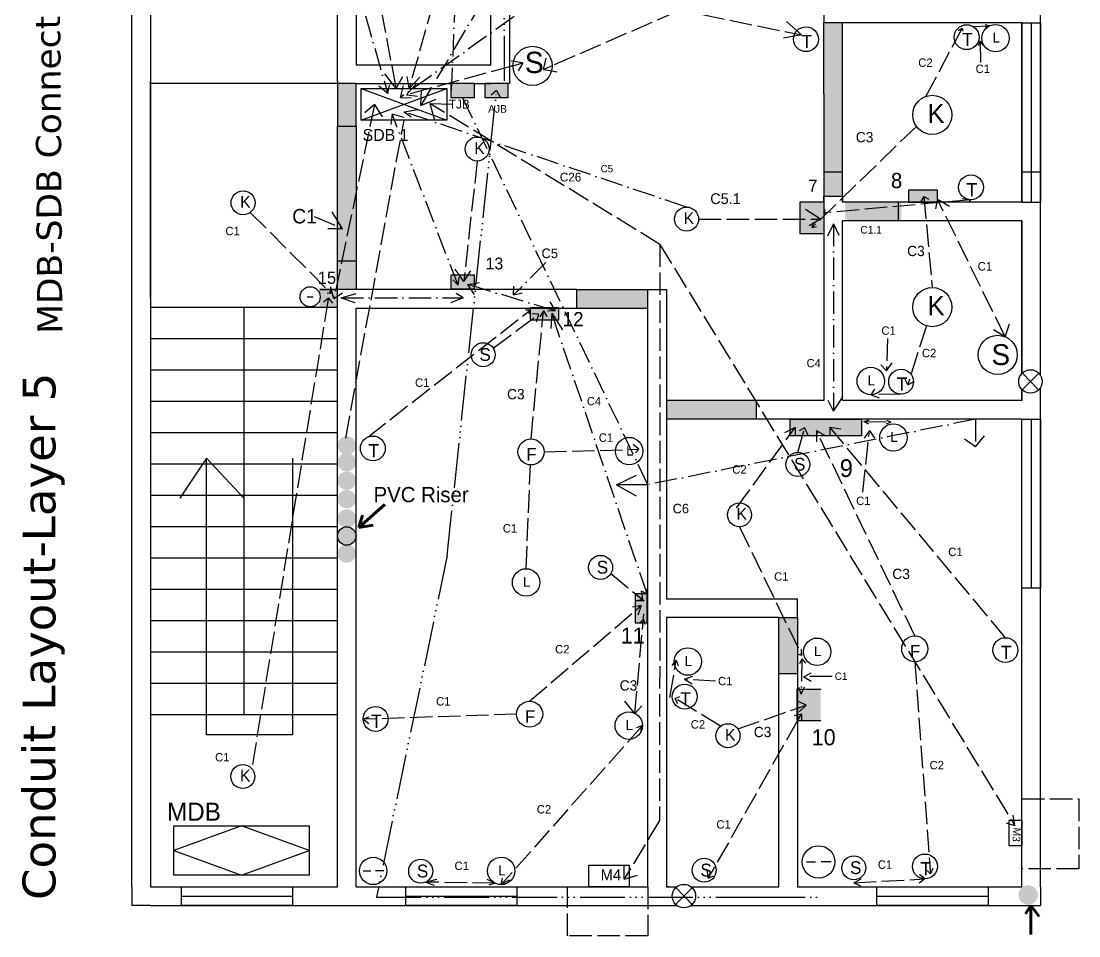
# Model space of a CAD drawing. Header units: inches. Extents: x -325 to 1342, y -1597 to 4114.
# Drawn here: x -325 to 241, y -989 to -499 of the extents above; entities that cross this region are included whole.
import ezdxf

# ---------------------------------------------------------------- set-up
doc = ezdxf.new("R2010")
doc.units = ezdxf.units.IN
doc.header["$MEASUREMENT"] = 0
for name, pattern in [('ACAD_ISO02W100', [15, 12, -3]), ('ACAD_ISO06W100', [36, 24, -3, 0, -3, 0, -3, 0, -3]), ('ACAD_ISO10W100', [18, 12, -3, 0, -3])]:
    doc.linetypes.add(name, pattern=pattern)

msp = doc.modelspace()

# ---------------------------------------------------------------- hatches: boundary and pattern name
for color, points in [(3, [(114.53, -500.27), (104.53, -500.27), (104.53, -538.34), (104.53, -592.94), (114.53, -592.94)]), (3, [(-145.47, -532.78), (-155.47, -532.78), (-155.47, -555.55), (-145.47, -555.55)]), (78, [(-82.34, -532.78), (-94.6, -532.78), (-94.6, -540.33), (-82.34, -540.33)]), (4, [(-64.28, -532.78), (-73.47, -532.78), (-76.53, -532.78), (-76.53, -540.33), (-64.28, -540.33)]), (3, [(-145.47, -555.55), (-155.47, -555.55), (-155.47, -642.84), (-145.47, -642.84)]), (8, [(104.53, -596.27), (91.74, -596.27), (91.74, -612.99), (104.53, -612.99)]), (3, [(146.09, -596.26), (116.09, -596.26), (116.09, -606.26), (146.09, -606.26)]), (256, [(-145.47, -627.53), (-155.47, -627.53), (-155.47, -642.84), (-145.47, -642.84)]), (256, [(-145.47, -627.53), (-155.47, -627.53), (-155.47, -642.84), (-145.47, -642.84)]), (256, [(-145.47, -627.53), (-155.47, -627.53), (-155.47, -642.84), (-145.47, -642.84)]), (3, [(-145.47, -627.53), (-155.47, -627.53), (-155.47, -642.84), (-145.47, -642.84)]), (8, [(-82.34, -635.03), (-94.6, -635.03), (-94.6, -642.76), (-82.34, -642.76)]), (8, [(-155.47, -642.84), (-164.9, -642.84), (-164.9, -652.27), (-155.47, -652.27)]), (3, [(10.53, -642.84), (-27.47, -642.84), (-27.47, -652.84), (10.53, -652.84)]), (3, [(68.53, -702.27), (20.53, -702.27), (20.53, -712.27), (68.53, -712.27)]), (251, [(124.71, -712.27), (86.53, -712.27), (86.53, -721.22), (124.71, -721.22)]), (3, [(90.53, -818.27), (80.53, -818.27), (80.53, -848.27), (90.53, -848.27)]), (8, [(102.98, -856.76), (90.18, -856.76), (90.18, -873.48), (102.98, -873.48)])]:
    msp.add_hatch(color=color).paths.add_polyline_path(points)
at = {"linetype": 'ACAD_ISO02W100', "lineweight": 25}
for color, points in [(56, [(-82.34, -532.6), (-94.6, -532.6), (-94.6, -540.33), (-82.34, -540.33)]), (143, [(-64.28, -532.6), (-76.53, -532.6), (-76.53, -540.33), (-64.28, -540.33)]), (153, [(-64.28, -532.6), (-76.53, -532.6), (-76.53, -540.33), (-64.28, -540.33)])]:
    msp.add_hatch(color=color, dxfattribs=at).paths.add_polyline_path(points)
at = {"linetype": 'ACAD_ISO02W100'}
for points in [[(165.38, -589.81), (149.95, -589.81), (149.95, -596.17), (165.38, -596.17)], [(-37.04, -652.82), (-52.47, -652.82), (-52.47, -659.18), (-37.04, -659.18)], [(10.09, -821.09), (10.09, -805.66), (3.73, -805.66), (3.73, -821.09)]]:
    msp.add_hatch(color=252, dxfattribs=at).paths.add_polyline_path(points)
at = {"lineweight": 30}
for points in [[(-145.54, -726.36, 1), (-155.41, -726.36, 1)], [(-145.54, -735.28, 1), (-155.41, -735.28, 1)], [(-145.54, -745.15, 1), (-155.41, -745.15, 1)], [(-145.54, -755.01, 1), (-155.41, -755.01, 1)], [(-145.54, -765.34, 1), (-155.41, -765.34, 1)], [(-145.54, -774.73, 1), (-155.41, -774.73, 1)], [(-145.54, -784.12, 1), (-155.41, -784.12, 1)]]:
    msp.add_hatch(color=6, dxfattribs=at).paths.add_polyline_path(points)
at = {"lineweight": 211}
msp.add_hatch(color=176, dxfattribs=at).paths.add_polyline_path([(208.7, -966.72, 1), (219.1, -966.72, 1)])

# ---------------------------------------------------------------- linework, layer by layer
at = {"color": 3, "linetype": 'ACAD_ISO02W100'}
for p, q in [((-48.02, -287.2), (-117.12, -535.36)), ((-146.2, -420.09), (-124.13, -535.36)), ((81.47, -470.11), (-40.66, -523.3)), ((-45.37, -525.28), (-43.91, -519.23)), ((-61.61, -523.3), (-118.61, -538.72)), ((-56.27, -521.63), (-62.54, -520.76)), ((-61.61, -523.3), (-56.27, -521.63)), ((-56.27, -521.63), (-58.76, -525.93)), ((-40.66, -523.3), (-45.37, -525.28)), ((-45.37, -525.28), (-37.96, -526.43)), ((-124.13, -535.36), (-130.17, -527.5)), ((-124.13, -535.36), (-120.5, -529.01)), ((-117.12, -535.36), (-118.28, -529.01)), ((-117.12, -535.36), (-111.34, -529.36)), ((-118.61, -538.72), (-113.2, -532.78)), ((-118.61, -538.72), (-112.68, -539.55)), ((16.98, -618.75), (-106.11, -543.36)), ((-106.11, -543.36), (-92.91, -543.87)), ((-106.11, -543.36), (-103.57, -552.38)), ((16.98, -618.75), (16.94, -769.34)), ((16.98, -618.75), (206.82, -929.66)), ((16.94, -769.34), (16.74, -926.86)), ((16.74, -926.86), (-2.14, -958.29)), ((206.82, -929.66), (205.95, -923.94)), ((206.82, -929.66), (202.29, -928.33)), ((-2.14, -958.29), (-2.14, -950.84)), ((-2.14, -958.29), (4.89, -956.02))]:
    msp.add_line(p, q, dxfattribs=at)
at = {"color": 57, "linetype": 'ACAD_ISO10W100', "lineweight": 30}
for p, q in [((-87.47, -361.62), (-94.6, -536.46)), ((10.53, -747.3), (-88.47, -540.33))]:
    msp.add_line(p, q, dxfattribs=at)
at = {"color": 1, "linetype": 'ACAD_ISO10W100'}
for p, q in [((86.49, -391.94), (-121.78, -540.18)), ((-155.47, -444.27), (-128.62, -538.08)), ((-59.51, -457.5), (-110.89, -544.48)), ((-128.62, -538.08), (-133.36, -534.12)), ((-128.62, -538.08), (-127.58, -533.69)), ((-121.78, -540.18), (-120.14, -533.83)), ((-110.89, -544.48), (-110.55, -536.54)), ((-121.78, -540.18), (-116.02, -540.46)), ((-110.89, -544.48), (-102.61, -541.11)), ((-119.88, -547.87), (-112.42, -546.64)), ((31.23, -598.83), (-119.88, -547.87)), ((-119.88, -547.87), (-115.97, -550.63)), ((-126.25, -548.99), (-126.9, -554.58)), ((-90.92, -640.67), (-126.25, -548.99)), ((-126.25, -548.99), (-120.04, -550.68)), ((109.86, -607.7), (106.61, -614.36)), ((109.86, -607.7), (109.86, -705.5)), ((109.86, -607.7), (112.58, -613.83)), ((-43.96, -628.46), (-61.26, -645.7)), ((-90.92, -640.67), (-93.83, -637.74)), ((-90.92, -640.67), (-90.36, -636.29)), ((-86.01, -640.18), (-79.44, -639.11)), ((-38.81, -654.27), (-86.01, -640.18)), ((-86.01, -640.18), (-82.42, -645.55)), ((-61.26, -645.7), (-61.13, -641.14)), ((-61.26, -645.7), (-56.68, -644.72)), ((-153.54, -647.33), (-145.54, -645.06)), ((-153.54, -647.33), (-88.32, -647.33)), ((-153.54, -647.33), (-146.25, -649.83)), ((-88.32, -647.33), (-94.77, -650.07)), ((-88.32, -647.33), (-92.03, -645.06)), ((-38.81, -654.27), (-41.81, -649.48)), ((-38.81, -654.27), (-43.13, -654.49)), ((-40.9, -655.63), (-41.43, -663.68)), ((10.12, -805.68), (-40.9, -655.63)), ((-40.9, -655.63), (-35.07, -664.55)), ((109.86, -707.93), (114.53, -700.73)), ((109.86, -707.93), (106.93, -702.21)), ((109.86, -705.5), (109.86, -707.93)), ((10.12, -805.68), (10.53, -801.42)), ((10.12, -805.68), (6.94, -804.2)), ((92.78, -840.39), (91.65, -843.1)), ((92.78, -840.39), (92.55, -859.38)), ((92.78, -840.39), (94.82, -842.82)), ((93.89, -849.97), (97.78, -847.82)), ((109.07, -849.88), (93.89, -849.97)), ((93.89, -849.97), (97.91, -852.29)), ((92.55, -859.38), (91.22, -855.73)), ((92.55, -859.38), (94.33, -855.35))]:
    msp.add_line(p, q, dxfattribs=at)
at = {"color": 163, "linetype": 'ACAD_ISO06W100', "lineweight": 25}
for p, q in [((-66.38, -434.69), (-66.38, -532.6)), ((-96.77, -785.07), (-70.4, -536.51)), ((-70.4, -536.51), (-73.29, -539.02)), ((-70.4, -536.51), (-68.31, -540.33)), ((-96.77, -785.07), (-134.65, -967.93)), ((-134.65, -967.93), (70.63, -967.93)), ((70.63, -967.93), (104.5, -967.93))]:
    msp.add_line(p, q, dxfattribs=at)
for p, q in [((-265.47, -962.27), (-265.47, -444.27)), ((-145.47, -444.27), (-145.47, -522.78)), ((-63.47, -450.78), (-63.47, -522.78)), ((-255.47, -454.27), (-255.47, -536.27)), ((-155.47, -531.56), (-155.47, -454.27)), ((-73.47, -522.78), (-73.47, -454.27)), ((104.53, -492), (104.53, -500.27)), ((220.53, -688.95), (220.53, -487.96)), ((114.8, -500.27), (104.53, -500.27)), ((210.53, -500.27), (114.8, -500.27)), ((210.53, -596.27), (210.53, -500.27)), ((210.53, -500.27), (210.53, -596.27)), ((188.27, -510.16), (187.21, -512.6)), ((188.27, -510.16), (188.38, -521.51)), ((188.27, -510.16), (189.74, -512.35)), ((-145.47, -522.78), (-73.47, -522.78)), ((-63.47, -522.78), (-63.47, -532.78)), ((-255.47, -647.56), (-255.47, -531.56)), ((-155.47, -531.56), (-155.47, -532.78)), ((-145.47, -532.78), (-255.47, -532.78)), ((-255.47, -536.27), (-255.47, -652.27)), ((-145.47, -532.78), (-94.6, -532.78)), ((-142.81, -552.38), (-96.95, -535.36)), ((-142.81, -535.36), (-96.95, -552.38)), ((-82.34, -532.78), (-73.47, -532.78)), ((-63.47, -532.78), (-64.28, -532.78)), ((-155.47, -555.55), (-145.47, -555.55)), ((104.53, -580), (114.53, -580)), ((210.53, -580), (220.53, -580)), ((104.53, -592.94), (114.53, -592.94)), ((104.53, -596.27), (104.53, -592.94)), ((104.53, -592.94), (104.53, -596.27)), ((114.53, -592.94), (114.53, -596.27)), ((114.53, -592.94), (114.53, -596.27)), ((158.06, -593.19), (156.28, -596.14)), ((158.06, -593.19), (160.83, -594.62)), ((104.53, -596.27), (104.53, -702.27)), ((116.06, -596.27), (114.53, -596.27)), ((210.53, -596.27), (144.53, -596.27)), ((144.53, -606.27), (144.53, -596.27)), ((114.53, -702.27), (114.53, -606.27)), ((116.1, -606.27), (114.53, -606.27)), ((210.53, -606.27), (144.53, -606.27)), ((210.53, -606.27), (210.53, -687.81)), ((210.53, -687.81), (210.53, -606.27)), ((-155.47, -627.53), (-145.47, -627.53)), ((-164.9, -642.84), (-155.47, -642.84)), ((-27.47, -642.84), (-155.47, -642.84)), ((-155.47, -652.27), (-155.47, -642.84)), ((-27.47, -652.84), (-27.47, -642.84)), ((10.53, -662.27), (10.53, -642.84)), ((10.53, -642.84), (20.53, -642.84)), ((20.53, -642.84), (20.53, -684.8)), ((-171.75, -646.8), (-168.45, -646.8)), ((-168.15, -646.97), (-168.15, -646.97)), ((-255.53, -652.27), (-155.47, -652.27)), ((-255.47, -652.27), (-255.47, -962.27)), ((-205.5, -652.27), (-205.5, -870.2)), ((-155.47, -962.27), (-155.47, -652.27)), ((-145.47, -962.27), (-145.47, -652.84)), ((-145.47, -652.84), (-27.47, -652.84)), ((10.53, -962.27), (10.53, -662.27)), ((20.53, -662.27), (20.53, -808.27)), ((-255.53, -669.03), (-155.47, -669.03)), ((-255.53, -685.8), (-155.47, -685.8)), ((220.53, -962.27), (220.53, -695.23)), ((210.53, -702.27), (210.53, -696.37)), ((210.53, -696.37), (210.53, -702.27)), ((-255.53, -702.56), (-155.47, -702.56)), ((104.53, -702.27), (68.53, -702.27)), ((68.53, -712.27), (68.53, -702.27)), ((210.53, -702.27), (114.53, -702.27)), ((104.53, -712.27), (68.53, -712.27)), ((108.07, -712.27), (104.53, -712.27)), ((210.53, -712.27), (104.9, -712.27)), ((210.53, -808.27), (210.53, -712.27)), ((-255.53, -719.32), (-155.47, -719.32)), ((-225.55, -733.17), (-239.83, -754.58)), ((-225.55, -881.02), (-225.55, -733.17)), ((-225.55, -733.17), (-205.47, -754.58)), ((-179.6, -733.17), (-179.6, -881.02)), ((-255.53, -736.09), (-155.47, -736.09)), ((-6.27, -747.3), (4.51, -742.24)), ((10.53, -747.3), (-6.27, -747.3)), ((-6.27, -747.3), (4.2, -753.32)), ((10.53, -747.3), (10.53, -747.3)), ((-255.53, -752.85), (-155.47, -752.85)), ((-255.53, -769.62), (-155.47, -769.62)), ((-255.53, -786.38), (-155.47, -786.38)), ((-255.53, -803.15), (-155.47, -803.15)), ((20.53, -808.27), (80.53, -808.27)), ((80.53, -808.27), (90.53, -808.27)), ((90.53, -818.27), (90.53, -808.27)), ((210.53, -962.27), (210.53, -808.27)), ((-255.53, -819.91), (-155.47, -819.91)), ((80.53, -818.27), (20.53, -818.27)), ((20.53, -818.27), (20.53, -962.27)), ((-255.53, -836.67), (-155.47, -836.67)), ((80.53, -962.27), (80.53, -848.27)), ((80.53, -962.27), (80.53, -848.27)), ((80.53, -848.27), (90.53, -848.27)), ((90.53, -848.27), (90.53, -962.27)), ((-255.53, -853.44), (-155.47, -853.44)), ((-255.53, -870.2), (-155.47, -870.2)), ((-179.6, -881.02), (-225.55, -881.02)), ((-206.84, -929.71), (-243.05, -942.91)), ((-170.64, -942.91), (-206.84, -929.71)), ((-243.05, -942.91), (-206.84, -956.11)), ((-206.84, -956.11), (-170.64, -942.91)), ((-265.47, -962.27), (-265.47, -972.27)), ((-255.47, -962.27), (-179.47, -962.27)), ((-255.47, -962.27), (-155.47, -962.27)), ((-145.47, -962.27), (10.53, -962.27)), ((-13.47, -962.27), (10.53, -962.27)), ((21.53, -962.27), (20.53, -962.27)), ((20.53, -962.27), (26.03, -962.27)), ((21.53, -962.27), (26.03, -962.27)), ((33.53, -962.27), (80.53, -962.27)), ((33.53, -962.27), (56.53, -962.27)), ((56.53, -962.27), (80.53, -962.27)), ((90.53, -962.27), (210.53, -962.27)), ((220.53, -962.27), (220.53, -972.27)), ((-255.47, -972.27), (-265.47, -972.27)), ((-255.47, -972.27), (25.97, -972.27)), ((33.58, -972.27), (220.53, -972.27))]:
    msp.add_line(p, q)
at = {"color": 0, "linetype": 'ACAD_ISO02W100'}
for p, q in [((25.05, -492.9), (92.59, -506.73)), ((92.59, -506.73), (84.67, -499.58)), ((92.59, -506.73), (83.12, -508.57)), ((-80.76, -574.21), (-87.96, -638.69)), ((-202.07, -601.65), (-158.83, -644.98)), ((102.9, -605.29), (94.9, -600.2)), ((37.65, -605.25), (102.9, -605.29)), ((102.9, -605.29), (96.76, -608.79)), ((-87.96, -638.69), (-92.45, -631.96)), ((-87.96, -638.69), (-84.15, -632.99)), ((-158.83, -644.98), (-159.33, -642.84)), ((-200.76, -896.96), (-160.18, -647.56)), ((-160.18, -647.56), (-162.98, -649.74)), ((-158.93, -644.88), (-161.01, -645.07)), ((-160.95, -652.27), (-160.18, -647.56)), ((-160.18, -647.56), (-158.09, -650.24)), ((-139.2, -721.8), (-52.45, -653.98)), ((-52.45, -653.98), (-54.84, -653.99)), ((-52.45, -653.98), (-53.06, -656.15)), ((-51.96, -722.8), (-45.28, -654.34)), ((-47.93, -656.15), (-51.35, -655.96)), ((-45.28, -654.34), (-47.22, -657.55)), ((-45.28, -654.34), (-43.53, -657.29)), ((-72.16, -674.25), (-47.93, -656.15)), ((-47.93, -656.15), (-49.21, -660.34)), ((-44.99, -729.76), (5.77, -728.33)), ((5.77, -728.33), (2.63, -725.79)), ((5.77, -728.33), (3.86, -730.32)), ((-54.61, -792.23), (-52.26, -736.72)), ((-9.27, -794.84), (8.48, -809.4)), ((3.96, -805.68), (7.64, -808.71)), ((7.64, -808.71), (4.78, -809.4)), ((6.94, -804.2), (7.64, -808.71)), ((-52.7, -863.03), (7.02, -811.95)), ((7.02, -811.95), (2.39, -812.79)), ((8.48, -809.4), (3.76, -809.4)), ((3.76, -814.73), (7.02, -811.95)), ((7.02, -811.95), (5.16, -817.05)), ((7.02, -811.95), (5.16, -817.05)), ((3.61, -869.61), (8.35, -816.35)), ((8.1, -819.24), (6.14, -821.11)), ((7.93, -821.11), (8.1, -819.24)), ((8.1, -819.24), (8.95, -821.98)), ((3.61, -869.61), (-1.73, -863.12)), ((-59.66, -870), (-141.73, -872.76)), ((3.61, -869.61), (7.3, -865.49)), ((-141.73, -872.76), (-138.5, -871.35)), ((-141.73, -872.76), (-138.73, -875.04)), ((7.62, -876.14), (-67.89, -961.17)), ((7.62, -876.14), (4.38, -877.31)), ((7.62, -876.14), (6.52, -878.93)), ((-108.32, -959.82), (-102.31, -958.23)), ((-71.18, -960.38), (-108.32, -959.82)), ((-108.32, -959.82), (-103.71, -961.53)), ((-71.18, -960.38), (-75.46, -958.51)), ((-71.18, -960.38), (-74.49, -961.48)), ((-67.89, -961.17), (-67.18, -957.78)), ((-67.89, -961.17), (-63.54, -958.63)), ((-32.45, -988.56), (-32.45, -962.27)), ((10.53, -962.27), (10.53, -988.56)), ((10.53, -988.56), (-32.45, -988.56))]:
    msp.add_line(p, q, dxfattribs=at)
at = {"color": 3}
for p, q in [((104.53, -538.34), (104.53, -500.27)), ((114.53, -596.27), (114.53, -500.27)), ((210.53, -500.27), (210.53, -596.27)), ((210.53, -500.27), (220.53, -500.27)), ((215.53, -500.27), (215.53, -596.27)), ((220.53, -596.27), (220.53, -500.27)), ((220.53, -500.27), (220.53, -596.27)), ((220.53, -500.27), (220.53, -596.27)), ((220.53, -500.27), (220.53, -596.27)), ((-155.47, -532.78), (-155.47, -555.55)), ((-145.47, -555.55), (-145.47, -532.78)), ((104.53, -538.34), (104.53, -596.27)), ((-155.47, -555.55), (-145.47, -555.55)), ((-155.47, -642.84), (-155.47, -555.55)), ((-155.47, -555.55), (-145.47, -555.55)), ((-145.47, -555.55), (-145.47, -642.84)), ((144.53, -596.27), (114.53, -596.27)), ((210.53, -596.27), (220.53, -596.27)), ((144.53, -606.27), (114.53, -606.27)), ((-155.47, -627.53), (-145.47, -627.53)), ((-155.47, -642.84), (-164.9, -642.84)), ((-27.47, -642.84), (10.53, -642.84)), ((-27.47, -652.84), (10.53, -652.84)), ((68.53, -702.27), (20.53, -702.27)), ((68.53, -712.27), (20.53, -712.27)), ((210.53, -712.27), (220.53, -712.27)), ((210.53, -802.7), (210.53, -712.27)), ((215.53, -712.27), (215.53, -802.7)), ((220.53, -712.27), (220.53, -802.7)), ((220.53, -802.7), (220.53, -712.27)), ((220.53, -712.27), (220.53, -802.7)), ((220.53, -802.7), (210.53, -802.7)), ((80.53, -848.27), (80.53, -818.27)), ((80.53, -818.27), (90.53, -818.27)), ((90.53, -818.27), (90.53, -848.27)), ((-239.42, -962.27), (-179.47, -962.27)), ((-238.95, -972.27), (-238.95, -962.27)), ((-179.47, -962.27), (-179.47, -972.27)), ((-119.47, -962.27), (-59.51, -962.27)), ((-118.99, -972.27), (-118.99, -962.27)), ((-59.51, -962.27), (-59.51, -972.27)), ((132.48, -962.27), (192.44, -962.27)), ((132.96, -972.27), (132.96, -962.27)), ((192.44, -962.27), (192.44, -972.27)), ((-238.95, -967.27), (-179.47, -967.27)), ((-179.47, -972.27), (-238.95, -972.27)), ((-238.95, -972.27), (-179.47, -972.27)), ((-118.99, -967.27), (-59.51, -967.27)), ((-59.51, -972.27), (-118.99, -972.27)), ((-118.99, -972.27), (-59.51, -972.27)), ((132.96, -967.27), (192.44, -967.27)), ((192.44, -972.27), (132.96, -972.27))]:
    msp.add_line(p, q, dxfattribs=at)
at = {"linetype": 'ACAD_ISO02W100'}
for p, q in [((184.24, -502.17), (193.31, -501.86)), ((193.31, -501.86), (190.77, -502.63)), ((193.31, -501.86), (190.84, -501.29)), ((159.12, -539.66), (178.61, -503.41)), ((178.61, -503.41), (176.4, -504.55)), ((178.61, -503.41), (179.03, -504.68)), ((154.12, -555.67), (98.29, -609.75)), ((158.06, -593.19), (162.61, -641.86)), ((183.3, -594.92), (104.53, -601.96)), ((165.41, -594.62), (164.38, -599.75)), ((201.65, -668.22), (165.41, -594.62)), ((165.41, -594.62), (171.78, -598.28)), ((183.3, -594.92), (178.56, -594.35)), ((183.3, -594.92), (181.98, -596.27)), ((104.53, -601.96), (105.51, -600.13)), ((104.53, -601.96), (105.41, -602.86)), ((98.29, -609.75), (99.13, -606.85)), ((98.29, -609.75), (100.75, -609.21)), ((201.65, -668.22), (203.96, -661.26)), ((159.5, -662.34), (149.45, -693.89)), ((201.65, -668.22), (195.29, -664.41)), ((138.68, -669.06), (138.05, -686.43)), ((138.05, -686.43), (135.02, -683.24)), ((138.05, -686.43), (141.08, -682.12)), ((149.45, -693.89), (148.1, -691)), ((149.45, -693.89), (152.59, -692.1)), ((129.84, -699.17), (131.94, -696.29)), ((145.94, -698.87), (129.84, -699.17)), ((129.84, -699.17), (134.17, -700.84)), ((126.07, -713.49), (128.9, -712.64)), ((185.78, -712.27), (185.78, -727.05)), ((57.92, -759.75), (89.25, -716.75)), ((89.25, -716.75), (83.53, -719.59)), ((89.25, -716.75), (89.25, -721.22)), ((90.71, -730.03), (94.28, -716.85)), ((94.28, -716.85), (91.43, -718.53)), ((94.28, -716.85), (96.25, -721.22)), ((201.71, -829.1), (107.78, -716.46)), ((107.78, -716.46), (107.78, -721.22)), ((107.78, -716.46), (113.63, -717.48)), ((125.39, -751.35), (128.95, -718.31)), ((126.07, -713.49), (140.39, -713.78)), ((126.07, -713.49), (128.5, -714.76)), ((128.95, -718.31), (126.17, -722.34)), ((128.95, -718.31), (131.63, -722.34)), ((140.39, -713.78), (137.96, -715.01)), ((140.39, -713.78), (138.52, -712.95)), ((153.23, -828.12), (100.68, -718.34)), ((100.68, -718.34), (100.68, -724.29)), ((100.68, -718.34), (105.62, -721.22)), ((185.78, -727.05), (179.75, -722.89)), ((185.78, -727.05), (190.51, -721.15)), ((59.5, -769.79), (92.86, -838.67)), ((92.86, -838.67), (92.72, -835.26)), ((22.32, -861.05), (25.68, -841.2)), ((25.68, -841.2), (23.3, -844)), ((25.68, -841.2), (26.66, -843.93)), ((92.86, -838.67), (90.53, -837.84)), ((153.23, -842.05), (161.66, -955.39)), ((30.14, -851.32), (34.53, -849.65)), ((46.76, -852.32), (30.14, -851.32)), ((30.14, -851.32), (34.15, -853.79)), ((24.98, -861.56), (27.64, -860.49)), ((49.35, -876.49), (24.98, -861.56)), ((24.98, -861.56), (26.31, -864.34)), ((58.66, -877.91), (95.23, -865.12)), ((95.23, -865.12), (90.18, -862.82)), ((95.23, -865.12), (91.43, -868.77)), ((92.63, -870.01), (88.75, -870.98)), ((90.53, -873.48), (92.63, -870.01)), ((92.63, -870.01), (92.63, -873.48)), ((90.53, -873.48), (42.83, -957.7)), ((210.53, -915.26), (210.53, -915.26)), ((210.53, -915.26), (240.99, -915.26)), ((240.99, -915.26), (240.99, -952.74)), ((-155.47, -962.27), (-155.47, -947.37)), ((42.83, -957.7), (42.43, -953.77)), ((158.67, -958.1), (155.72, -955.68)), ((161.66, -955.39), (159.94, -953.58)), ((161.66, -955.39), (163.12, -952.3)), ((240.99, -952.74), (210.53, -952.74)), ((42.83, -957.7), (45.62, -956.51)), ((120.65, -960.22), (124.54, -958.01)), ((120.65, -960.22), (158.67, -958.1)), ((120.65, -960.22), (124.2, -961.78)), ((158.67, -958.1), (155.64, -960.36))]:
    msp.add_line(p, q, dxfattribs=at)
at = {"color": 4, "linetype": 'ACAD_ISO02W100', "lineweight": 25}
for p, q in [((-135.61, -543.99), (-157.35, -647.69)), ((-135.61, -543.99), (-140.75, -548.41)), ((-135.61, -543.99), (-131.57, -550.54)), ((-167.92, -603.78), (-152.7, -610.42)), ((-152.7, -610.42), (-158.27, -601.43)), ((-152.7, -610.42), (-160.63, -610.42)), ((-157.35, -647.69), (-159.19, -641.4)), ((-157.35, -647.69), (-152.71, -644.69))]:
    msp.add_line(p, q, dxfattribs=at)
at = {"color": 6, "linetype": 'ACAD_ISO02W100'}
msp.add_line((-151.04, -722.34), (-119.88, -552.38), dxfattribs=at)
at = {"color": 0}
for p, q in [((104.53, -596.27), (91.74, -596.27)), ((91.74, -596.27), (91.74, -612.99)), ((91.74, -612.99), (104.53, -612.99)), ((219.54, -687.66), (210.68, -696.52)), ((210.77, -687.57), (219.45, -696.61)), ((102.98, -856.76), (90.18, -856.76)), ((90.18, -856.76), (90.18, -873.48)), ((90.18, -873.48), (102.98, -873.48)), ((95.38, -949.05), (100.25, -948.98)), ((108.45, -949.05), (103.2, -949.05)), ((-141.75, -953.86), (-137.65, -953.81)), ((-130.75, -953.86), (-135.17, -953.86)), ((34.21, -962.86), (25.35, -971.72)), ((25.44, -962.77), (34.12, -971.81))]:
    msp.add_line(p, q, dxfattribs=at)
at = {"color": 57, "linetype": 'ACAD_ISO10W100'}
msp.add_line((185.78, -712.27), (10.53, -747.3), dxfattribs=at)
at = {"color": 0, "lineweight": 211}
for p, q in [((-144.03, -770.25), (-130.1, -757.86)), ((-144.03, -770.25), (-142.13, -763.55)), ((-144.03, -770.25), (-136.3, -768.99)), ((215.35, -972.27), (212.37, -976.83)), ((215.35, -972.27), (215.35, -987.84)), ((215.35, -972.27), (219.76, -978.26))]:
    msp.add_line(p, q, dxfattribs=at)
for points in [[(-142.81, -535.36), (-96.95, -535.36), (-96.95, -552.38), (-142.81, -552.38)], [(-94.6, -532.6), (-82.34, -532.6), (-82.34, -540.33), (-94.6, -540.33)], [(-76.53, -532.6), (-64.28, -532.6), (-64.28, -540.33), (-76.53, -540.33)], [(-94.6, -635.03), (-82.34, -635.03), (-82.34, -642.76), (-94.6, -642.76)], [(86.53, -712.27), (124.71, -712.27), (124.71, -721.22), (86.53, -721.22)], [(-243.05, -929.71), (-170.64, -929.71), (-170.64, -956.11), (-243.05, -956.11)]]:
    msp.add_lwpolyline(points, close=True)
at = {"color": 0}
for points in [[(149.98, -596.14), (165.41, -596.14), (165.41, -589.78), (149.98, -589.78)], [(-52.45, -659.15), (-37.02, -659.15), (-37.02, -652.79), (-52.45, -652.79)], [(3.76, -805.68), (3.76, -821.11), (10.12, -821.11), (10.12, -805.68)], [(210.67, -926.8), (203.59, -926.8), (203.59, -940.2), (210.67, -940.2)], [(-21.04, -950.84), (0.58, -950.84), (0.58, -962.38), (-21.04, -962.38)]]:
    msp.add_lwpolyline(points, close=True, dxfattribs=at)
for centre, radius in [((95.04, -509.04), 6.65), ((180.96, -507.96), 6.65), ((196.44, -508.48), 7.33), ((-51.14, -523.3), 10.47), ((162.61, -549.53), 10.47), ((-80.76, -567.79), 6.42), ((183.3, -588.27), 6.65), ((-205.94, -596.52), 6.42), ((31.23, -605.25), 6.42), ((162.61, -652.33), 10.47), ((197.6, -677.87), 10.47), ((-77.54, -677.76), 6.42), ((129.7, -691.84), 7.33), ((145.94, -692.22), 6.65), ((215.11, -692.09), 6.27), ((141.81, -722.05), 7.33), ((-136.55, -727.9), 6.65), ((-51.96, -729.76), 6.97), ((0.52, -729.32), 7.33), ((90.71, -736.45), 6.42), ((59.5, -763.37), 6.42), ((-14.76, -791.51), 6.42), ((-54.61, -799.55), 7.33), ((101.02, -836.63), 7.33), ((153.23, -835.08), 6.97), ((201.71, -835.75), 6.65), ((31.86, -841.89), 7.33), ((30.25, -860.61), 6.65), ((-52.7, -870), 6.97), ((-135.08, -872.54), 6.65), ((0.29, -876.14), 7.33), ((53.35, -881.52), 6.42), ((-206.08, -903.38), 6.42), ((101.79, -949.05), 8.69), ((-136.35, -953.86), 7.31), ((-110.97, -953.97), 6.42), ((-67.89, -953.84), 7.33), ((40.65, -953.46), 6.42), ((120.65, -952.19), 6.42), ((158.67, -951.45), 6.65), ((29.78, -967.29), 6.27)]:
    msp.add_circle(centre, radius, dxfattribs=at)
msp.add_circle((-170.1, -646.8), 5.37)
at = {"color": 0, "lineweight": 30}
msp.add_circle((-150.48, -774.73), 4.94, dxfattribs=at)

# ---------------------------------------------------------------- texts
at = {"color": 0, "lineweight": 211, "attachment_point": 1}
for s, insert, char_height, width, rotation in [('{\\fVerdana|b0|i0|c0|p34;MDB-SDB Connection & Wiring for Surge Arrester}', (-315.97, -666.65), 13.4407, 489.7709, 90.4172), ('{\\fVerdana|b0|i0|c0|p34;Conduit Layout-Layer 5}', (-323.87, -969.36), 17.5663, 408.7034, 90)]:
    msp.add_mtext(s, dxfattribs=dict(at, insert=insert, char_height=char_height, width=width, rotation=rotation))
at = {"color": 0, "attachment_point": 1}
for s, insert, char_height, width in [('T', (92.59, -506.73), 7.11, 133.2206), ('T', (178.51, -505.65), 7.11, 133.2206), ('L', (194.82, -505.52), 5.32, 124.6675), ('{\\C3;S}', (-55.33, -515.76), 11.401, 239.632), ('C2', (155.12, -519.34), 4.5, 91.8149), ('C1', (185.78, -522.63), 4.505, 102.2746), ('K', (160.03, -543.64), 10.27, 207.0976), ('C3', (121.72, -558.68), 5.501, 118.0796), ('K', (-82.34, -564.18), 6.3, 126.9937), ('{\\C1;7}', (96.4, -584.15), 6.485, 146.3433), ('T', (180.86, -585.97), 7.11, 133.2206), ('K', (-207.52, -592.91), 6.3, 126.9937), ('K', (29.65, -601.64), 6.3, 126.9937), ('C1', (-215.38, -609.39), 4.505, 102.2746), ('C3', (149.17, -619.55), 5.501, 118.0796), ('{\\C1;13}', (-76.25, -625.83), 6.343, 1671.936), ('C1', (186.9, -628.25), 4.505, 102.2746), ('K', (160.03, -646.44), 10.27, 207.0976), ('C1', (135.38, -662.63), 4.505, 102.2746), ('S', (194.26, -672.15), 11.16, 236.1352), ('S', (-79.58, -674.25), 6.84, 144.7997), ('C2', (157.06, -674.65), 4.5, 91.8149), ('L', (128.08, -688.87), 5.32, 124.6675), ('T', (143.49, -689.92), 7.11, 133.2206), ('C1', (-113.99, -690.46), 4.505, 102.2746), ('C3', (-64.78, -696.12), 5.501, 118.0796), ('C1', (-15.73, -719.86), 4.505, 102.2746), ('L', (140.18, -719.08), 5.32, 124.6675), ('T', (-139, -725.59), 7.11, 133.2206), ('F', (-54.49, -727.66), 6.75, 146.0875), ('L', (-1.11, -726.36), 5.32, 124.6675), ('S', (88.66, -732.94), 6.84, 144.7997), ('C2', (55.66, -736.9), 4.5, 91.8149), ('C1', (121.89, -753.66), 4.505, 102.2746), ('K', (57.92, -759.75), 6.3, 126.9937), ('C1', (-67.04, -768.36), 4.505, 102.2746), ('C1', (171.13, -780.99), 4.505, 102.2746), ('S', (-16.81, -788), 6.84, 144.7997), ('L', (-56.24, -796.59), 5.32, 124.6675), ('C1', (78.01, -794.14), 4.505, 102.2746), ('C3', (141.25, -792.25), 5.501, 118.0796), ('C2', (-39.08, -833.02), 4.5, 91.8149), ('L', (99.39, -833.66), 5.32, 124.6675), ('F', (150.7, -832.98), 6.75, 146.0875), ('T', (199.26, -833.44), 7.11, 133.2206), ('L', (30.23, -838.93), 5.32, 124.6675), ('C3', (-4.56, -851.89), 5.501, 118.0796), ('C1', (48.05, -850.08), 4.505, 102.2746), ('T', (27.8, -858.31), 7.11, 133.2206), ('C1', (-102.73, -860.88), 4.505, 102.2746), ('T', (-137.53, -870.23), 7.11, 133.2206), ('F', (-55.23, -867.89), 6.75, 146.0875), ('L', (-1.34, -873.17), 5.32, 124.6675), ('C2', (33.45, -873.22), 4.5, 91.8149), ('K', (51.77, -877.91), 6.3, 126.9937), ('C3', (67.16, -876.79), 5.501, 118.0796), ('C1', (-220.91, -890.77), 4.505, 102.2746), ('C2', (161.18, -895.02), 4.5, 91.8149), ('K', (-207.65, -899.77), 6.3, 126.9937), ('C2', (-48.86, -918.63), 4.5, 91.8149), ('C1', (47.14, -926.75), 4.505, 102.2746), ('C1', (-92.86, -948.86), 4.505, 102.2746), ('S', (38.6, -949.95), 6.84, 144.7997), ('S', (118.6, -948.68), 6.84, 144.7997), ('C1', (133.5, -948.2), 4.505, 102.2746), ('T', (156.22, -949.14), 7.11, 133.2206), ('S', (-113.02, -950.46), 6.84, 144.7997), ('L', (-69.52, -950.87), 5.32, 124.6675)]:
    msp.add_mtext(s, dxfattribs=dict(at, insert=insert, char_height=char_height, width=width))
at = {"color": 4, "linetype": 'ACAD_ISO02W100', "lineweight": 25, "attachment_point": 1}
for s, insert, char_height, width in [('{\\C67;TJB}', (-95.9, -541.47), 4.697, 103.1566), ('{\\C153;AJB}', (-74.9, -544.28), 4.0905, 86.3881)]:
    msp.add_mtext(s, dxfattribs=dict(at, insert=insert, char_height=char_height, width=width))
at = {"color": 3, "attachment_point": 1}
for s, insert, char_height, width in [('{\\C1;SDB 1}', (-142, -557.09), 6.3505, 2105.7597), ('{\\C1;12}', (-35.07, -654.98), 7.566, 161.4986), ('{\\C1;11}', (-3.94, -823.68), 8.556, 182.6216), ('M4', (-14.68, -953.04), 5.834, 135.5289)]:
    msp.add_mtext(s, dxfattribs=dict(at, insert=insert, char_height=char_height, width=width))
at = {"color": 1, "linetype": 'ACAD_ISO10W100', "attachment_point": 1}
for s, insert, char_height, width in [('C5', (-14.73, -576.34), 3.889, 85.0822), ('C5.1', (43.91, -591.47), 5.747, 113.7551), ('C1.1', (124.14, -608.9), 4.079, 94.2686), ('C5', (-46.33, -620.99), 5.138, 112.3996), ('C4', (95.4, -680.06), 4.411, 96.9541), ('C4', (-22.09, -700.38), 4.411, 96.9541), ('C1', (110.49, -847.73), 3.956, 69.21)]:
    msp.add_mtext(s, dxfattribs=dict(at, insert=insert, char_height=char_height, width=width))
at = {"color": 3, "linetype": 'ACAD_ISO02W100', "attachment_point": 1}
for s, insert, char_height, width in [('C26', (-36.56, -580.45), 4.685, 2627.9136), ('C6', (23.76, -757.51), 5.115, 117.6106)]:
    msp.add_mtext(s, dxfattribs=dict(at, insert=insert, char_height=char_height, width=width))
at = {"linetype": 'ACAD_ISO02W100', "attachment_point": 1}
for s, insert, char_height, width in [('{\\C1;8}', (140.49, -580.54), 8.142, 177.6864), ('{\\C1;9}', (113.14, -733.71), 9.459, 213.7798), ('{\\C1;10}', (98.12, -878.06), 8.613, 205.954)]:
    msp.add_mtext(s, dxfattribs=dict(at, insert=insert, char_height=char_height, width=width))
at = {"color": 163, "linetype": 'ACAD_ISO06W100', "lineweight": 25, "insert": (-179.66, -599.84), "char_height": 7.744, "width": 180.4639, "attachment_point": 1}
msp.add_mtext('{\\C4;C1}', dxfattribs=at)
at = {"color": 0, "linetype": 'ACAD_ISO02W100', "insert": (-165.99, -633.31), "char_height": 6.583, "width": 155.2385, "attachment_point": 1}
msp.add_mtext('{\\C1;15}', dxfattribs=at)
at = {"color": 0, "lineweight": 211, "insert": (-136.15, -748.53), "char_height": 8.145, "width": 184.1544, "attachment_point": 1}
msp.add_mtext('PVC Riser', dxfattribs=at)
at = {"insert": (-246.61, -917.32), "char_height": 9.691, "width": 5123.1443, "attachment_point": 1}
msp.add_mtext('{\\C1;MDB}', dxfattribs=at)
at = {"linetype": 'ACAD_ISO02W100', "insert": (210.05, -930.81), "char_height": 4.104, "width": 83.8845, "attachment_point": 1, "rotation": 266.4191}
msp.add_mtext('{\\C3;M3}', dxfattribs=at)

doc.saveas('drawing.dxf')
